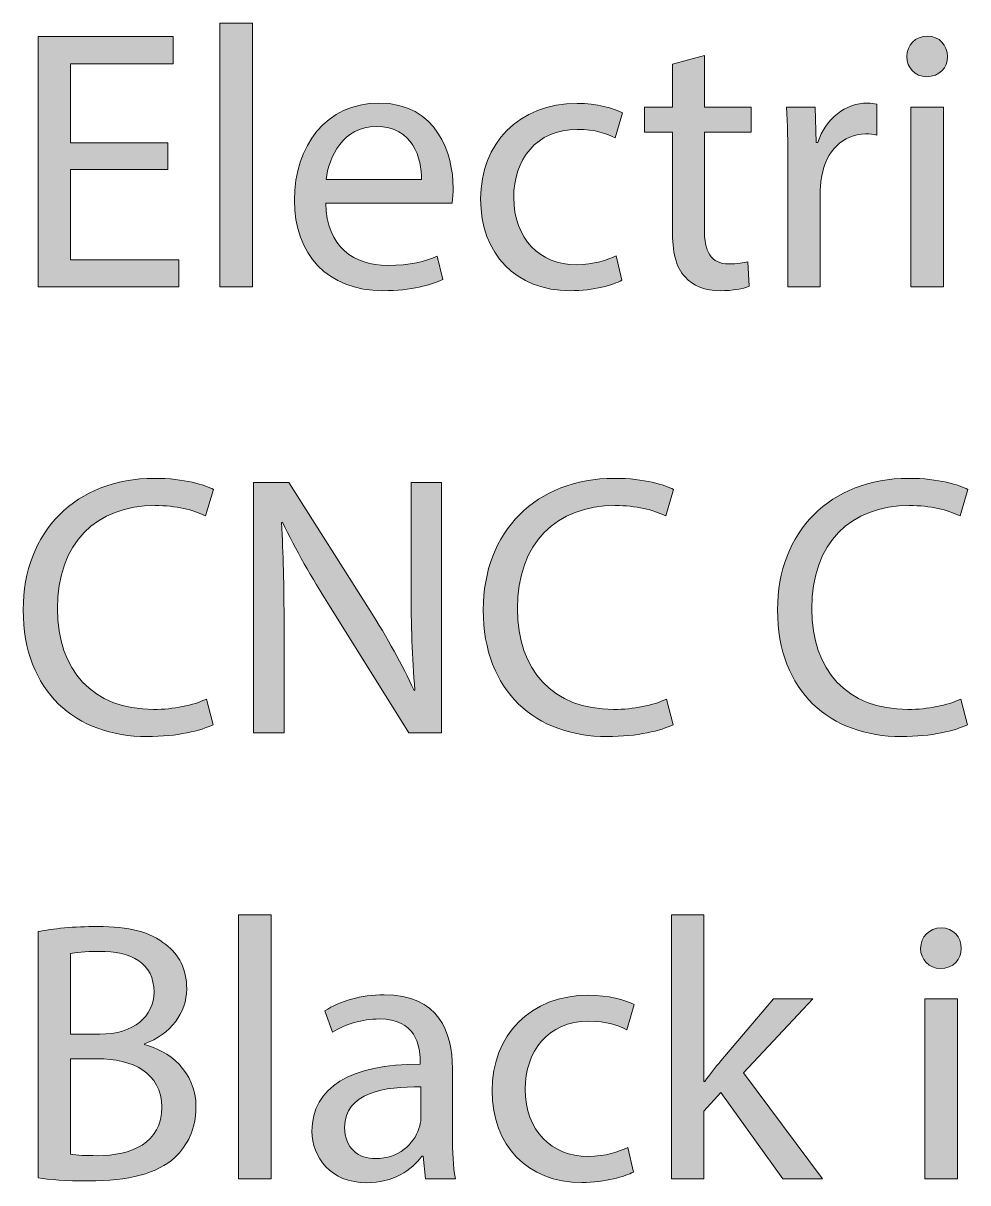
# Model space of a CAD drawing. Header units: inches. Extents: x -18.4 to 27.6, y -41.4 to 49.9.
# Drawn here: x -18.26 to -11.2, y 41.24 to 49.91 of the extents above; entities that cross this region are included whole.
import ezdxf

# ---------------------------------------------------------------- set-up
doc = ezdxf.new("R2010")
doc.units = ezdxf.units.IN
doc.header["$MEASUREMENT"] = 0
doc.layers.add('Notes', color=7, linetype='Continuous')

# ---------------------------------------------------------------- blocks, each defined once
blk = doc.blocks.new('block 2')
at = {"layer": 'Notes'}
h = blk.add_hatch(color=7, dxfattribs=at)
h.dxf.hatch_style = 2
h.paths.add_polyline_path([(-16.7938, 49.9092), (-16.5493, 49.9092), (-16.5493, 47.937), (-16.7938, 47.937)])
h = blk.add_hatch(color=7, dxfattribs=at)
h.dxf.hatch_style = 2
h.paths.add_polyline_path([(-17.1826, 48.8148), (-17.9104, 48.8148), (-17.9104, 48.1398), (-17.0993, 48.1398), (-17.0993, 47.937), (-18.1521, 47.937), (-18.1521, 49.8092), (-17.141, 49.8092), (-17.141, 49.6064), (-17.9104, 49.6064), (-17.9104, 49.0148), (-17.1826, 49.0148)])
h = blk.add_hatch(color=7, dxfattribs=at)
h.dxf.hatch_style = 2
edge = h.paths.add_edge_path()
edge.add_spline(control_points=[(-11.355, 49.6592), (-11.3522, 49.5759), (-11.4133, 49.5092), (-11.5106, 49.5092), (-11.5967, 49.5092), (-11.6578, 49.5759), (-11.6578, 49.6592), (-11.6578, 49.7453), (-11.5939, 49.812), (-11.505, 49.812), (-11.4133, 49.812), (-11.355, 49.7453), (-11.355, 49.6592)], knot_values=[0, 0, 0, 0, 1, 1, 1, 2, 2, 2, 3, 3, 3, 4, 4, 4, 4], degree=3, periodic=1)
h.paths.add_polyline_path([(-11.6272, 47.937), (-11.6272, 49.2814), (-11.3828, 49.2814), (-11.3828, 47.937)])
h = blk.add_hatch(color=7, dxfattribs=at)
h.dxf.hatch_style = 2
edge = h.paths.add_edge_path()
edge.add_spline(control_points=[(-13.1716, 49.6675), (-13.1716, 49.6675), (-13.1716, 49.2814), (-13.1716, 49.2814), (-13.1716, 49.2814), (-12.8216, 49.2814), (-12.8216, 49.2814), (-12.8216, 49.2814), (-12.8216, 49.0953), (-12.8216, 49.0953), (-12.8216, 49.0953), (-13.1716, 49.0953), (-13.1716, 49.0953), (-13.1716, 49.0953), (-13.1716, 48.3703), (-13.1716, 48.3703), (-13.1716, 48.2037), (-13.1244, 48.1092), (-12.9883, 48.1092), (-12.9244, 48.1092), (-12.8772, 48.1176), (-12.8466, 48.1259), (-12.8466, 48.1259), (-12.8355, 47.9426), (-12.8355, 47.9426), (-12.8827, 47.9231), (-12.9577, 47.9092), (-13.0522, 47.9092), (-13.1661, 47.9092), (-13.2577, 47.9453), (-13.3161, 48.012), (-13.3855, 48.0842), (-13.4105, 48.2037), (-13.4105, 48.362), (-13.4105, 48.362), (-13.4105, 49.0953), (-13.4105, 49.0953), (-13.4105, 49.0953), (-13.6188, 49.0953), (-13.6188, 49.0953), (-13.6188, 49.0953), (-13.6188, 49.2814), (-13.6188, 49.2814), (-13.6188, 49.2814), (-13.4105, 49.2814), (-13.4105, 49.2814), (-13.4105, 49.2814), (-13.4105, 49.6037), (-13.4105, 49.6037), (-13.4105, 49.6037), (-13.1716, 49.6675), (-13.1716, 49.6675)], knot_values=[0, 0, 0, 0, 1, 1, 1, 2, 2, 2, 3, 3, 3, 4, 4, 4, 5, 5, 5, 6, 6, 6, 7, 7, 7, 8, 8, 8, 9, 9, 9, 10, 10, 10, 11, 11, 11, 12, 12, 12, 13, 13, 13, 14, 14, 14, 15, 15, 15, 16, 16, 16, 17, 17, 17, 17], degree=3, periodic=1)
h = blk.add_hatch(color=7, dxfattribs=at)
h.dxf.hatch_style = 2
edge = h.paths.add_edge_path()
edge.add_spline(control_points=[(-16.0021, 48.5648), (-15.9966, 48.2342), (-15.7854, 48.0981), (-15.541, 48.0981), (-15.366, 48.0981), (-15.2605, 48.1287), (-15.1688, 48.1676), (-15.1688, 48.1676), (-15.1271, 47.9926), (-15.1271, 47.9926), (-15.2132, 47.9537), (-15.3605, 47.9092), (-15.5743, 47.9092), (-15.9882, 47.9092), (-16.2354, 48.1815), (-16.2354, 48.587), (-16.2354, 48.9925), (-15.9966, 49.312), (-15.6049, 49.312), (-15.166, 49.312), (-15.0494, 48.9259), (-15.0494, 48.6787), (-15.0494, 48.6287), (-15.0549, 48.5898), (-15.0577, 48.5648), (-15.0577, 48.5648), (-16.0021, 48.5648), (-16.0021, 48.5648)], knot_values=[0, 0, 0, 0, 1, 1, 1, 2, 2, 2, 3, 3, 3, 4, 4, 4, 5, 5, 5, 6, 6, 6, 7, 7, 7, 8, 8, 8, 9, 9, 9, 9], degree=3, periodic=1)
edge = h.paths.add_edge_path()
edge.add_spline(control_points=[(-15.2855, 48.7398), (-15.2827, 48.8953), (-15.3493, 49.137), (-15.6243, 49.137), (-15.8716, 49.137), (-15.9799, 48.9092), (-15.9993, 48.7398), (-15.9993, 48.7398), (-15.2855, 48.7398), (-15.2855, 48.7398)], knot_values=[0, 0, 0, 0, 1, 1, 1, 2, 2, 2, 3, 3, 3, 3], degree=3, periodic=1)
h = blk.add_hatch(color=7, dxfattribs=at)
h.dxf.hatch_style = 2
edge = h.paths.add_edge_path()
edge.add_spline(control_points=[(-13.7883, 47.987), (-13.8521, 47.9537), (-13.9938, 47.9092), (-14.1744, 47.9092), (-14.5799, 47.9092), (-14.8438, 48.1842), (-14.8438, 48.5953), (-14.8438, 49.0092), (-14.5605, 49.3092), (-14.1216, 49.3092), (-13.9771, 49.3092), (-13.8494, 49.2731), (-13.7827, 49.2398), (-13.7827, 49.2398), (-13.8383, 49.0509), (-13.8383, 49.0509), (-13.8966, 49.0842), (-13.9883, 49.1148), (-14.1216, 49.1148), (-14.4299, 49.1148), (-14.5966, 48.887), (-14.5966, 48.6064), (-14.5966, 48.2953), (-14.3966, 48.1037), (-14.1299, 48.1037), (-13.991, 48.1037), (-13.8994, 48.1398), (-13.8299, 48.1703), (-13.8299, 48.1703), (-13.7883, 47.987), (-13.7883, 47.987)], knot_values=[0, 0, 0, 0, 1, 1, 1, 2, 2, 2, 3, 3, 3, 4, 4, 4, 5, 5, 5, 6, 6, 6, 7, 7, 7, 8, 8, 8, 9, 9, 9, 10, 10, 10, 10], degree=3, periodic=1)
h = blk.add_hatch(color=7, dxfattribs=at)
h.dxf.hatch_style = 2
edge = h.paths.add_edge_path()
edge.add_spline(control_points=[(-12.5466, 48.862), (-12.5466, 49.0203), (-12.5494, 49.1564), (-12.5578, 49.2814), (-12.5578, 49.2814), (-12.3439, 49.2814), (-12.3439, 49.2814), (-12.3439, 49.2814), (-12.3355, 49.0176), (-12.3355, 49.0176), (-12.3355, 49.0176), (-12.3244, 49.0176), (-12.3244, 49.0176), (-12.2633, 49.1981), (-12.1161, 49.312), (-11.9522, 49.312), (-11.9244, 49.312), (-11.905, 49.3092), (-11.8828, 49.3037), (-11.8828, 49.3037), (-11.8828, 49.0731), (-11.8828, 49.0731), (-11.9078, 49.0787), (-11.9328, 49.0814), (-11.9661, 49.0814), (-12.1383, 49.0814), (-12.2605, 48.9509), (-12.2939, 48.7676), (-12.2994, 48.7342), (-12.305, 48.6953), (-12.305, 48.6537), (-12.305, 48.6537), (-12.305, 47.937), (-12.305, 47.937), (-12.305, 47.937), (-12.5466, 47.937), (-12.5466, 47.937), (-12.5466, 47.937), (-12.5466, 48.862), (-12.5466, 48.862)], knot_values=[0, 0, 0, 0, 1, 1, 1, 2, 2, 2, 3, 3, 3, 4, 4, 4, 5, 5, 5, 6, 6, 6, 7, 7, 7, 8, 8, 8, 9, 9, 9, 10, 10, 10, 11, 11, 11, 12, 12, 12, 13, 13, 13, 13], degree=3, periodic=1)
h = blk.add_hatch(color=7, dxfattribs=at)
h.dxf.hatch_style = 2
edge = h.paths.add_edge_path()
edge.add_spline(control_points=[(-16.8437, 44.6648), (-16.9326, 44.6203), (-17.1104, 44.5759), (-17.3382, 44.5759), (-17.866, 44.5759), (-18.2632, 44.9092), (-18.2632, 45.5231), (-18.2632, 46.1092), (-17.866, 46.5064), (-17.2854, 46.5064), (-17.0521, 46.5064), (-16.9049, 46.4564), (-16.841, 46.4231), (-16.841, 46.4231), (-16.8993, 46.2259), (-16.8993, 46.2259), (-16.991, 46.2703), (-17.1215, 46.3036), (-17.2771, 46.3036), (-17.716, 46.3036), (-18.0076, 46.0231), (-18.0076, 45.5314), (-18.0076, 45.0731), (-17.7437, 44.7787), (-17.2882, 44.7787), (-17.141, 44.7787), (-16.991, 44.8092), (-16.8937, 44.8564), (-16.8937, 44.8564), (-16.8437, 44.6648), (-16.8437, 44.6648)], knot_values=[0, 0, 0, 0, 1, 1, 1, 2, 2, 2, 3, 3, 3, 4, 4, 4, 5, 5, 5, 6, 6, 6, 7, 7, 7, 8, 8, 8, 9, 9, 9, 10, 10, 10, 10], degree=3, periodic=1)
h = blk.add_hatch(color=7, dxfattribs=at)
h.dxf.hatch_style = 2
edge = h.paths.add_edge_path()
edge.add_spline(control_points=[(-16.541, 44.6037), (-16.541, 44.6037), (-16.541, 46.4759), (-16.541, 46.4759), (-16.541, 46.4759), (-16.2771, 46.4759), (-16.2771, 46.4759), (-16.2771, 46.4759), (-15.6771, 45.5287), (-15.6771, 45.5287), (-15.5382, 45.3092), (-15.4299, 45.112), (-15.341, 44.9203), (-15.341, 44.9203), (-15.3354, 44.9231), (-15.3354, 44.9231), (-15.3577, 45.1731), (-15.3632, 45.4009), (-15.3632, 45.6925), (-15.3632, 45.6925), (-15.3632, 46.4759), (-15.3632, 46.4759), (-15.3632, 46.4759), (-15.1355, 46.4759), (-15.1355, 46.4759), (-15.1355, 46.4759), (-15.1355, 44.6037), (-15.1355, 44.6037), (-15.1355, 44.6037), (-15.3799, 44.6037), (-15.3799, 44.6037), (-15.3799, 44.6037), (-15.9743, 45.5537), (-15.9743, 45.5537), (-16.1049, 45.762), (-16.2299, 45.9759), (-16.3243, 46.1786), (-16.3243, 46.1786), (-16.3327, 46.1759), (-16.3327, 46.1759), (-16.3188, 45.9398), (-16.3132, 45.7148), (-16.3132, 45.4037), (-16.3132, 45.4037), (-16.3132, 44.6037), (-16.3132, 44.6037), (-16.3132, 44.6037), (-16.541, 44.6037), (-16.541, 44.6037)], knot_values=[0, 0, 0, 0, 1, 1, 1, 2, 2, 2, 3, 3, 3, 4, 4, 4, 5, 5, 5, 6, 6, 6, 7, 7, 7, 8, 8, 8, 9, 9, 9, 10, 10, 10, 11, 11, 11, 12, 12, 12, 13, 13, 13, 14, 14, 14, 15, 15, 15, 16, 16, 16, 16], degree=3, periodic=1)
h = blk.add_hatch(color=7, dxfattribs=at)
h.dxf.hatch_style = 2
edge = h.paths.add_edge_path()
edge.add_spline(control_points=[(-13.4049, 44.6648), (-13.4938, 44.6203), (-13.6716, 44.5759), (-13.8994, 44.5759), (-14.4271, 44.5759), (-14.8243, 44.9092), (-14.8243, 45.5231), (-14.8243, 46.1092), (-14.4271, 46.5064), (-13.8466, 46.5064), (-13.6133, 46.5064), (-13.466, 46.4564), (-13.4021, 46.4231), (-13.4021, 46.4231), (-13.4605, 46.2259), (-13.4605, 46.2259), (-13.5521, 46.2703), (-13.6827, 46.3036), (-13.8383, 46.3036), (-14.2771, 46.3036), (-14.5688, 46.0231), (-14.5688, 45.5314), (-14.5688, 45.0731), (-14.3049, 44.7787), (-13.8494, 44.7787), (-13.7021, 44.7787), (-13.5521, 44.8092), (-13.4549, 44.8564), (-13.4549, 44.8564), (-13.4049, 44.6648), (-13.4049, 44.6648)], knot_values=[0, 0, 0, 0, 1, 1, 1, 2, 2, 2, 3, 3, 3, 4, 4, 4, 5, 5, 5, 6, 6, 6, 7, 7, 7, 8, 8, 8, 9, 9, 9, 10, 10, 10, 10], degree=3, periodic=1)
h = blk.add_hatch(color=7, dxfattribs=at)
h.dxf.hatch_style = 2
edge = h.paths.add_edge_path()
edge.add_spline(control_points=[(-11.205, 44.6648), (-11.2939, 44.6203), (-11.4717, 44.5759), (-11.6994, 44.5759), (-12.2272, 44.5759), (-12.6244, 44.9092), (-12.6244, 45.5231), (-12.6244, 46.1092), (-12.2272, 46.5064), (-11.6466, 46.5064), (-11.4133, 46.5064), (-11.2661, 46.4564), (-11.2022, 46.4231), (-11.2022, 46.4231), (-11.2605, 46.2259), (-11.2605, 46.2259), (-11.3522, 46.2703), (-11.4828, 46.3036), (-11.6383, 46.3036), (-12.0772, 46.3036), (-12.3689, 46.0231), (-12.3689, 45.5314), (-12.3689, 45.0731), (-12.105, 44.7787), (-11.6494, 44.7787), (-11.5022, 44.7787), (-11.3522, 44.8092), (-11.255, 44.8564), (-11.255, 44.8564), (-11.205, 44.6648), (-11.205, 44.6648)], knot_values=[0, 0, 0, 0, 1, 1, 1, 2, 2, 2, 3, 3, 3, 4, 4, 4, 5, 5, 5, 6, 6, 6, 7, 7, 7, 8, 8, 8, 9, 9, 9, 10, 10, 10, 10], degree=3, periodic=1)
h = blk.add_hatch(color=7, dxfattribs=at)
h.dxf.hatch_style = 2
h.paths.add_polyline_path([(-16.6549, 43.2425), (-16.4104, 43.2425), (-16.4104, 41.2703), (-16.6549, 41.2703)])
h = blk.add_hatch(color=7, dxfattribs=at)
h.dxf.hatch_style = 2
edge = h.paths.add_edge_path()
edge.add_spline(control_points=[(-13.1743, 41.9981), (-13.1743, 41.9981), (-13.1688, 41.9981), (-13.1688, 41.9981), (-13.1355, 42.0453), (-13.0882, 42.1037), (-13.0494, 42.1509), (-13.0494, 42.1509), (-12.6549, 42.6148), (-12.6549, 42.6148), (-12.6549, 42.6148), (-12.3605, 42.6148), (-12.3605, 42.6148), (-12.3605, 42.6148), (-12.8799, 42.062), (-12.8799, 42.062), (-12.8799, 42.062), (-12.2882, 41.2703), (-12.2882, 41.2703), (-12.2882, 41.2703), (-12.5855, 41.2703), (-12.5855, 41.2703), (-12.5855, 41.2703), (-13.0494, 41.9148), (-13.0494, 41.9148), (-13.0494, 41.9148), (-13.1743, 41.7759), (-13.1743, 41.7759), (-13.1743, 41.7759), (-13.1743, 41.2703), (-13.1743, 41.2703), (-13.1743, 41.2703), (-13.416, 41.2703), (-13.416, 41.2703), (-13.416, 41.2703), (-13.416, 43.2425), (-13.416, 43.2425), (-13.416, 43.2425), (-13.1743, 43.2425), (-13.1743, 43.2425), (-13.1743, 43.2425), (-13.1743, 41.9981), (-13.1743, 41.9981)], knot_values=[0, 0, 0, 0, 1, 1, 1, 2, 2, 2, 3, 3, 3, 4, 4, 4, 5, 5, 5, 6, 6, 6, 7, 7, 7, 8, 8, 8, 9, 9, 9, 10, 10, 10, 11, 11, 11, 12, 12, 12, 13, 13, 13, 14, 14, 14, 14], degree=3, periodic=1)
h = blk.add_hatch(color=7, dxfattribs=at)
h.dxf.hatch_style = 2
edge = h.paths.add_edge_path()
edge.add_spline(control_points=[(-18.1521, 43.1175), (-18.0465, 43.1398), (-17.8798, 43.1564), (-17.7104, 43.1564), (-17.4687, 43.1564), (-17.3132, 43.1148), (-17.1965, 43.0203), (-17.0993, 42.9481), (-17.041, 42.837), (-17.041, 42.6898), (-17.041, 42.5092), (-17.1604, 42.3509), (-17.3576, 42.2787), (-17.3576, 42.2787), (-17.3576, 42.2731), (-17.3576, 42.2731), (-17.1799, 42.2287), (-16.9715, 42.0814), (-16.9715, 41.8037), (-16.9715, 41.6426), (-17.0354, 41.5203), (-17.1298, 41.4287), (-17.2604, 41.3092), (-17.4715, 41.2537), (-17.7771, 41.2537), (-17.9437, 41.2537), (-18.0715, 41.2648), (-18.1521, 41.2759), (-18.1521, 41.2759), (-18.1521, 43.1175), (-18.1521, 43.1175)], knot_values=[0, 0, 0, 0, 1, 1, 1, 2, 2, 2, 3, 3, 3, 4, 4, 4, 5, 5, 5, 6, 6, 6, 7, 7, 7, 8, 8, 8, 9, 9, 9, 10, 10, 10, 10], degree=3, periodic=1)
edge = h.paths.add_edge_path()
edge.add_spline(control_points=[(-17.9104, 42.3509), (-17.9104, 42.3509), (-17.691, 42.3509), (-17.691, 42.3509), (-17.4354, 42.3509), (-17.2854, 42.4842), (-17.2854, 42.6648), (-17.2854, 42.8842), (-17.4521, 42.9703), (-17.6965, 42.9703), (-17.8076, 42.9703), (-17.8715, 42.962), (-17.9104, 42.9536), (-17.9104, 42.9536), (-17.9104, 42.3509), (-17.9104, 42.3509)], knot_values=[0, 0, 0, 0, 1, 1, 1, 2, 2, 2, 3, 3, 3, 4, 4, 4, 5, 5, 5, 5], degree=3, periodic=1)
edge = h.paths.add_edge_path()
edge.add_spline(control_points=[(-17.9104, 41.4537), (-17.8632, 41.4453), (-17.7937, 41.4426), (-17.7076, 41.4426), (-17.4576, 41.4426), (-17.2271, 41.5342), (-17.2271, 41.8064), (-17.2271, 42.062), (-17.4465, 42.1675), (-17.7104, 42.1675), (-17.7104, 42.1675), (-17.9104, 42.1675), (-17.9104, 42.1675), (-17.9104, 42.1675), (-17.9104, 41.4537), (-17.9104, 41.4537)], knot_values=[0, 0, 0, 0, 1, 1, 1, 2, 2, 2, 3, 3, 3, 4, 4, 4, 5, 5, 5, 5], degree=3, periodic=1)
h = blk.add_hatch(color=7, dxfattribs=at)
h.dxf.hatch_style = 2
edge = h.paths.add_edge_path()
edge.add_spline(control_points=[(-11.2522, 42.9925), (-11.2494, 42.9092), (-11.3105, 42.8425), (-11.4077, 42.8425), (-11.4938, 42.8425), (-11.5549, 42.9092), (-11.5549, 42.9925), (-11.5549, 43.0786), (-11.4911, 43.1453), (-11.4022, 43.1453), (-11.3105, 43.1453), (-11.2522, 43.0786), (-11.2522, 42.9925)], knot_values=[0, 0, 0, 0, 1, 1, 1, 2, 2, 2, 3, 3, 3, 4, 4, 4, 4], degree=3, periodic=1)
h.paths.add_polyline_path([(-11.5244, 41.2703), (-11.5244, 42.6148), (-11.2799, 42.6148), (-11.2799, 41.2703)])
h = blk.add_hatch(color=7, dxfattribs=at)
h.dxf.hatch_style = 2
edge = h.paths.add_edge_path()
edge.add_spline(control_points=[(-15.2549, 41.2703), (-15.2549, 41.2703), (-15.2743, 41.4398), (-15.2743, 41.4398), (-15.2743, 41.4398), (-15.2827, 41.4398), (-15.2827, 41.4398), (-15.3577, 41.3342), (-15.5021, 41.2398), (-15.6938, 41.2398), (-15.966, 41.2398), (-16.1049, 41.4315), (-16.1049, 41.6259), (-16.1049, 41.9509), (-15.816, 42.1287), (-15.2966, 42.1259), (-15.2966, 42.1259), (-15.2966, 42.1537), (-15.2966, 42.1537), (-15.2966, 42.2648), (-15.3271, 42.4648), (-15.6021, 42.4648), (-15.7271, 42.4648), (-15.8577, 42.4259), (-15.9521, 42.3648), (-15.9521, 42.3648), (-16.0077, 42.5259), (-16.0077, 42.5259), (-15.8965, 42.5981), (-15.7354, 42.6453), (-15.566, 42.6453), (-15.1549, 42.6453), (-15.0549, 42.3648), (-15.0549, 42.0953), (-15.0549, 42.0953), (-15.0549, 41.5926), (-15.0549, 41.5926), (-15.0549, 41.4759), (-15.0493, 41.362), (-15.0327, 41.2703), (-15.0327, 41.2703), (-15.2549, 41.2703), (-15.2549, 41.2703)], knot_values=[0, 0, 0, 0, 1, 1, 1, 2, 2, 2, 3, 3, 3, 4, 4, 4, 5, 5, 5, 6, 6, 6, 7, 7, 7, 8, 8, 8, 9, 9, 9, 10, 10, 10, 11, 11, 11, 12, 12, 12, 13, 13, 13, 14, 14, 14, 14], degree=3, periodic=1)
edge = h.paths.add_edge_path()
edge.add_spline(control_points=[(-15.291, 41.9564), (-15.5577, 41.962), (-15.8604, 41.9148), (-15.8604, 41.6537), (-15.8604, 41.4953), (-15.7549, 41.4203), (-15.6299, 41.4203), (-15.4549, 41.4203), (-15.3438, 41.5314), (-15.3049, 41.6453), (-15.2966, 41.6703), (-15.291, 41.6981), (-15.291, 41.7231), (-15.291, 41.7231), (-15.291, 41.9564), (-15.291, 41.9564)], knot_values=[0, 0, 0, 0, 1, 1, 1, 2, 2, 2, 3, 3, 3, 4, 4, 4, 5, 5, 5, 5], degree=3, periodic=1)
h = blk.add_hatch(color=7, dxfattribs=at)
h.dxf.hatch_style = 2
edge = h.paths.add_edge_path()
edge.add_spline(control_points=[(-13.7021, 41.3203), (-13.766, 41.287), (-13.9077, 41.2426), (-14.0882, 41.2426), (-14.4938, 41.2426), (-14.7577, 41.5176), (-14.7577, 41.9287), (-14.7577, 42.3425), (-14.4743, 42.6425), (-14.0355, 42.6425), (-13.891, 42.6425), (-13.7632, 42.6064), (-13.6966, 42.5731), (-13.6966, 42.5731), (-13.7521, 42.3842), (-13.7521, 42.3842), (-13.8105, 42.4175), (-13.9021, 42.4481), (-14.0355, 42.4481), (-14.3438, 42.4481), (-14.5105, 42.2203), (-14.5105, 41.9398), (-14.5105, 41.6287), (-14.3105, 41.437), (-14.0438, 41.437), (-13.9049, 41.437), (-13.8132, 41.4731), (-13.7438, 41.5037), (-13.7438, 41.5037), (-13.7021, 41.3203), (-13.7021, 41.3203)], knot_values=[0, 0, 0, 0, 1, 1, 1, 2, 2, 2, 3, 3, 3, 4, 4, 4, 5, 5, 5, 6, 6, 6, 7, 7, 7, 8, 8, 8, 9, 9, 9, 10, 10, 10, 10], degree=3, periodic=1)
at = {"layer": 'Notes', "lineweight": 0}
for points in [[(-16.7938, 49.9092), (-16.5493, 49.9092), (-16.5493, 47.937), (-16.7938, 47.937), (-16.7938, 49.9092)], [(-17.1826, 48.8148), (-17.9104, 48.8148), (-17.9104, 48.1398), (-17.0993, 48.1398), (-17.0993, 47.937), (-18.1521, 47.937), (-18.1521, 49.8092), (-17.141, 49.8092), (-17.141, 49.6064), (-17.9104, 49.6064), (-17.9104, 49.0148), (-17.1826, 49.0148), (-17.1826, 48.8148)], [(-11.6272, 47.937), (-11.6272, 49.2814), (-11.3828, 49.2814), (-11.3828, 47.937), (-11.6272, 47.937)], [(-16.6549, 43.2425), (-16.4104, 43.2425), (-16.4104, 41.2703), (-16.6549, 41.2703), (-16.6549, 43.2425)], [(-11.5244, 41.2703), (-11.5244, 42.6148), (-11.2799, 42.6148), (-11.2799, 41.2703), (-11.5244, 41.2703)]]:
    blk.add_lwpolyline(points, dxfattribs=at)
for points, knots in [([(-11.355, 49.6592), (-11.3522, 49.5759), (-11.4133, 49.5092), (-11.5106, 49.5092), (-11.5967, 49.5092), (-11.6578, 49.5759), (-11.6578, 49.6592), (-11.6578, 49.7453), (-11.5939, 49.812), (-11.505, 49.812), (-11.4133, 49.812), (-11.355, 49.7453), (-11.355, 49.6592)], [0, 0, 0, 0, 1, 1, 1, 2, 2, 2, 3, 3, 3, 4, 4, 4, 4]), ([(-13.1716, 49.6675), (-13.1716, 49.6675), (-13.1716, 49.2814), (-13.1716, 49.2814), (-13.1716, 49.2814), (-12.8216, 49.2814), (-12.8216, 49.2814), (-12.8216, 49.2814), (-12.8216, 49.0953), (-12.8216, 49.0953), (-12.8216, 49.0953), (-13.1716, 49.0953), (-13.1716, 49.0953), (-13.1716, 49.0953), (-13.1716, 48.3703), (-13.1716, 48.3703), (-13.1716, 48.2037), (-13.1244, 48.1092), (-12.9883, 48.1092), (-12.9244, 48.1092), (-12.8772, 48.1176), (-12.8466, 48.1259), (-12.8466, 48.1259), (-12.8355, 47.9426), (-12.8355, 47.9426), (-12.8827, 47.9231), (-12.9577, 47.9092), (-13.0522, 47.9092), (-13.1661, 47.9092), (-13.2577, 47.9453), (-13.3161, 48.012), (-13.3855, 48.0842), (-13.4105, 48.2037), (-13.4105, 48.362), (-13.4105, 48.362), (-13.4105, 49.0953), (-13.4105, 49.0953), (-13.4105, 49.0953), (-13.6188, 49.0953), (-13.6188, 49.0953), (-13.6188, 49.0953), (-13.6188, 49.2814), (-13.6188, 49.2814), (-13.6188, 49.2814), (-13.4105, 49.2814), (-13.4105, 49.2814), (-13.4105, 49.2814), (-13.4105, 49.6037), (-13.4105, 49.6037), (-13.4105, 49.6037), (-13.1716, 49.6675), (-13.1716, 49.6675)], [0, 0, 0, 0, 1, 1, 1, 2, 2, 2, 3, 3, 3, 4, 4, 4, 5, 5, 5, 6, 6, 6, 7, 7, 7, 8, 8, 8, 9, 9, 9, 10, 10, 10, 11, 11, 11, 12, 12, 12, 13, 13, 13, 14, 14, 14, 15, 15, 15, 16, 16, 16, 17, 17, 17, 17]), ([(-16.0021, 48.5648), (-15.9966, 48.2342), (-15.7854, 48.0981), (-15.541, 48.0981), (-15.366, 48.0981), (-15.2605, 48.1287), (-15.1688, 48.1676), (-15.1688, 48.1676), (-15.1271, 47.9926), (-15.1271, 47.9926), (-15.2132, 47.9537), (-15.3605, 47.9092), (-15.5743, 47.9092), (-15.9882, 47.9092), (-16.2354, 48.1815), (-16.2354, 48.587), (-16.2354, 48.9925), (-15.9966, 49.312), (-15.6049, 49.312), (-15.166, 49.312), (-15.0494, 48.9259), (-15.0494, 48.6787), (-15.0494, 48.6287), (-15.0549, 48.5898), (-15.0577, 48.5648), (-15.0577, 48.5648), (-16.0021, 48.5648), (-16.0021, 48.5648)], [0, 0, 0, 0, 1, 1, 1, 2, 2, 2, 3, 3, 3, 4, 4, 4, 5, 5, 5, 6, 6, 6, 7, 7, 7, 8, 8, 8, 9, 9, 9, 9]), ([(-13.7883, 47.987), (-13.8521, 47.9537), (-13.9938, 47.9092), (-14.1744, 47.9092), (-14.5799, 47.9092), (-14.8438, 48.1842), (-14.8438, 48.5953), (-14.8438, 49.0092), (-14.5605, 49.3092), (-14.1216, 49.3092), (-13.9771, 49.3092), (-13.8494, 49.2731), (-13.7827, 49.2398), (-13.7827, 49.2398), (-13.8383, 49.0509), (-13.8383, 49.0509), (-13.8966, 49.0842), (-13.9883, 49.1148), (-14.1216, 49.1148), (-14.4299, 49.1148), (-14.5966, 48.887), (-14.5966, 48.6064), (-14.5966, 48.2953), (-14.3966, 48.1037), (-14.1299, 48.1037), (-13.991, 48.1037), (-13.8994, 48.1398), (-13.8299, 48.1703), (-13.8299, 48.1703), (-13.7883, 47.987), (-13.7883, 47.987)], [0, 0, 0, 0, 1, 1, 1, 2, 2, 2, 3, 3, 3, 4, 4, 4, 5, 5, 5, 6, 6, 6, 7, 7, 7, 8, 8, 8, 9, 9, 9, 10, 10, 10, 10]), ([(-12.5466, 48.862), (-12.5466, 49.0203), (-12.5494, 49.1564), (-12.5578, 49.2814), (-12.5578, 49.2814), (-12.3439, 49.2814), (-12.3439, 49.2814), (-12.3439, 49.2814), (-12.3355, 49.0176), (-12.3355, 49.0176), (-12.3355, 49.0176), (-12.3244, 49.0176), (-12.3244, 49.0176), (-12.2633, 49.1981), (-12.1161, 49.312), (-11.9522, 49.312), (-11.9244, 49.312), (-11.905, 49.3092), (-11.8828, 49.3037), (-11.8828, 49.3037), (-11.8828, 49.0731), (-11.8828, 49.0731), (-11.9078, 49.0787), (-11.9328, 49.0814), (-11.9661, 49.0814), (-12.1383, 49.0814), (-12.2605, 48.9509), (-12.2939, 48.7676), (-12.2994, 48.7342), (-12.305, 48.6953), (-12.305, 48.6537), (-12.305, 48.6537), (-12.305, 47.937), (-12.305, 47.937), (-12.305, 47.937), (-12.5466, 47.937), (-12.5466, 47.937), (-12.5466, 47.937), (-12.5466, 48.862), (-12.5466, 48.862)], [0, 0, 0, 0, 1, 1, 1, 2, 2, 2, 3, 3, 3, 4, 4, 4, 5, 5, 5, 6, 6, 6, 7, 7, 7, 8, 8, 8, 9, 9, 9, 10, 10, 10, 11, 11, 11, 12, 12, 12, 13, 13, 13, 13]), ([(-15.2855, 48.7398), (-15.2827, 48.8953), (-15.3493, 49.137), (-15.6243, 49.137), (-15.8716, 49.137), (-15.9799, 48.9092), (-15.9993, 48.7398), (-15.9993, 48.7398), (-15.2855, 48.7398), (-15.2855, 48.7398)], [0, 0, 0, 0, 1, 1, 1, 2, 2, 2, 3, 3, 3, 3]), ([(-16.8437, 44.6648), (-16.9326, 44.6203), (-17.1104, 44.5759), (-17.3382, 44.5759), (-17.866, 44.5759), (-18.2632, 44.9092), (-18.2632, 45.5231), (-18.2632, 46.1092), (-17.866, 46.5064), (-17.2854, 46.5064), (-17.0521, 46.5064), (-16.9049, 46.4564), (-16.841, 46.4231), (-16.841, 46.4231), (-16.8993, 46.2259), (-16.8993, 46.2259), (-16.991, 46.2703), (-17.1215, 46.3036), (-17.2771, 46.3036), (-17.716, 46.3036), (-18.0076, 46.0231), (-18.0076, 45.5314), (-18.0076, 45.0731), (-17.7437, 44.7787), (-17.2882, 44.7787), (-17.141, 44.7787), (-16.991, 44.8092), (-16.8937, 44.8564), (-16.8937, 44.8564), (-16.8437, 44.6648), (-16.8437, 44.6648)], [0, 0, 0, 0, 1, 1, 1, 2, 2, 2, 3, 3, 3, 4, 4, 4, 5, 5, 5, 6, 6, 6, 7, 7, 7, 8, 8, 8, 9, 9, 9, 10, 10, 10, 10]), ([(-16.541, 44.6037), (-16.541, 44.6037), (-16.541, 46.4759), (-16.541, 46.4759), (-16.541, 46.4759), (-16.2771, 46.4759), (-16.2771, 46.4759), (-16.2771, 46.4759), (-15.6771, 45.5287), (-15.6771, 45.5287), (-15.5382, 45.3092), (-15.4299, 45.112), (-15.341, 44.9203), (-15.341, 44.9203), (-15.3354, 44.9231), (-15.3354, 44.9231), (-15.3577, 45.1731), (-15.3632, 45.4009), (-15.3632, 45.6925), (-15.3632, 45.6925), (-15.3632, 46.4759), (-15.3632, 46.4759), (-15.3632, 46.4759), (-15.1355, 46.4759), (-15.1355, 46.4759), (-15.1355, 46.4759), (-15.1355, 44.6037), (-15.1355, 44.6037), (-15.1355, 44.6037), (-15.3799, 44.6037), (-15.3799, 44.6037), (-15.3799, 44.6037), (-15.9743, 45.5537), (-15.9743, 45.5537), (-16.1049, 45.762), (-16.2299, 45.9759), (-16.3243, 46.1786), (-16.3243, 46.1786), (-16.3327, 46.1759), (-16.3327, 46.1759), (-16.3188, 45.9398), (-16.3132, 45.7148), (-16.3132, 45.4037), (-16.3132, 45.4037), (-16.3132, 44.6037), (-16.3132, 44.6037), (-16.3132, 44.6037), (-16.541, 44.6037), (-16.541, 44.6037)], [0, 0, 0, 0, 1, 1, 1, 2, 2, 2, 3, 3, 3, 4, 4, 4, 5, 5, 5, 6, 6, 6, 7, 7, 7, 8, 8, 8, 9, 9, 9, 10, 10, 10, 11, 11, 11, 12, 12, 12, 13, 13, 13, 14, 14, 14, 15, 15, 15, 16, 16, 16, 16]), ([(-13.4049, 44.6648), (-13.4938, 44.6203), (-13.6716, 44.5759), (-13.8994, 44.5759), (-14.4271, 44.5759), (-14.8243, 44.9092), (-14.8243, 45.5231), (-14.8243, 46.1092), (-14.4271, 46.5064), (-13.8466, 46.5064), (-13.6133, 46.5064), (-13.466, 46.4564), (-13.4021, 46.4231), (-13.4021, 46.4231), (-13.4605, 46.2259), (-13.4605, 46.2259), (-13.5521, 46.2703), (-13.6827, 46.3036), (-13.8383, 46.3036), (-14.2771, 46.3036), (-14.5688, 46.0231), (-14.5688, 45.5314), (-14.5688, 45.0731), (-14.3049, 44.7787), (-13.8494, 44.7787), (-13.7021, 44.7787), (-13.5521, 44.8092), (-13.4549, 44.8564), (-13.4549, 44.8564), (-13.4049, 44.6648), (-13.4049, 44.6648)], [0, 0, 0, 0, 1, 1, 1, 2, 2, 2, 3, 3, 3, 4, 4, 4, 5, 5, 5, 6, 6, 6, 7, 7, 7, 8, 8, 8, 9, 9, 9, 10, 10, 10, 10]), ([(-11.205, 44.6648), (-11.2939, 44.6203), (-11.4717, 44.5759), (-11.6994, 44.5759), (-12.2272, 44.5759), (-12.6244, 44.9092), (-12.6244, 45.5231), (-12.6244, 46.1092), (-12.2272, 46.5064), (-11.6466, 46.5064), (-11.4133, 46.5064), (-11.2661, 46.4564), (-11.2022, 46.4231), (-11.2022, 46.4231), (-11.2605, 46.2259), (-11.2605, 46.2259), (-11.3522, 46.2703), (-11.4828, 46.3036), (-11.6383, 46.3036), (-12.0772, 46.3036), (-12.3689, 46.0231), (-12.3689, 45.5314), (-12.3689, 45.0731), (-12.105, 44.7787), (-11.6494, 44.7787), (-11.5022, 44.7787), (-11.3522, 44.8092), (-11.255, 44.8564), (-11.255, 44.8564), (-11.205, 44.6648), (-11.205, 44.6648)], [0, 0, 0, 0, 1, 1, 1, 2, 2, 2, 3, 3, 3, 4, 4, 4, 5, 5, 5, 6, 6, 6, 7, 7, 7, 8, 8, 8, 9, 9, 9, 10, 10, 10, 10]), ([(-13.1743, 41.9981), (-13.1743, 41.9981), (-13.1688, 41.9981), (-13.1688, 41.9981), (-13.1355, 42.0453), (-13.0882, 42.1037), (-13.0494, 42.1509), (-13.0494, 42.1509), (-12.6549, 42.6148), (-12.6549, 42.6148), (-12.6549, 42.6148), (-12.3605, 42.6148), (-12.3605, 42.6148), (-12.3605, 42.6148), (-12.8799, 42.062), (-12.8799, 42.062), (-12.8799, 42.062), (-12.2882, 41.2703), (-12.2882, 41.2703), (-12.2882, 41.2703), (-12.5855, 41.2703), (-12.5855, 41.2703), (-12.5855, 41.2703), (-13.0494, 41.9148), (-13.0494, 41.9148), (-13.0494, 41.9148), (-13.1743, 41.7759), (-13.1743, 41.7759), (-13.1743, 41.7759), (-13.1743, 41.2703), (-13.1743, 41.2703), (-13.1743, 41.2703), (-13.416, 41.2703), (-13.416, 41.2703), (-13.416, 41.2703), (-13.416, 43.2425), (-13.416, 43.2425), (-13.416, 43.2425), (-13.1743, 43.2425), (-13.1743, 43.2425), (-13.1743, 43.2425), (-13.1743, 41.9981), (-13.1743, 41.9981)], [0, 0, 0, 0, 1, 1, 1, 2, 2, 2, 3, 3, 3, 4, 4, 4, 5, 5, 5, 6, 6, 6, 7, 7, 7, 8, 8, 8, 9, 9, 9, 10, 10, 10, 11, 11, 11, 12, 12, 12, 13, 13, 13, 14, 14, 14, 14]), ([(-18.1521, 43.1175), (-18.0465, 43.1398), (-17.8798, 43.1564), (-17.7104, 43.1564), (-17.4687, 43.1564), (-17.3132, 43.1148), (-17.1965, 43.0203), (-17.0993, 42.9481), (-17.041, 42.837), (-17.041, 42.6898), (-17.041, 42.5092), (-17.1604, 42.3509), (-17.3576, 42.2787), (-17.3576, 42.2787), (-17.3576, 42.2731), (-17.3576, 42.2731), (-17.1799, 42.2287), (-16.9715, 42.0814), (-16.9715, 41.8037), (-16.9715, 41.6426), (-17.0354, 41.5203), (-17.1298, 41.4287), (-17.2604, 41.3092), (-17.4715, 41.2537), (-17.7771, 41.2537), (-17.9437, 41.2537), (-18.0715, 41.2648), (-18.1521, 41.2759), (-18.1521, 41.2759), (-18.1521, 43.1175), (-18.1521, 43.1175)], [0, 0, 0, 0, 1, 1, 1, 2, 2, 2, 3, 3, 3, 4, 4, 4, 5, 5, 5, 6, 6, 6, 7, 7, 7, 8, 8, 8, 9, 9, 9, 10, 10, 10, 10]), ([(-11.2522, 42.9925), (-11.2494, 42.9092), (-11.3105, 42.8425), (-11.4077, 42.8425), (-11.4938, 42.8425), (-11.5549, 42.9092), (-11.5549, 42.9925), (-11.5549, 43.0786), (-11.4911, 43.1453), (-11.4022, 43.1453), (-11.3105, 43.1453), (-11.2522, 43.0786), (-11.2522, 42.9925)], [0, 0, 0, 0, 1, 1, 1, 2, 2, 2, 3, 3, 3, 4, 4, 4, 4]), ([(-17.9104, 42.3509), (-17.9104, 42.3509), (-17.691, 42.3509), (-17.691, 42.3509), (-17.4354, 42.3509), (-17.2854, 42.4842), (-17.2854, 42.6648), (-17.2854, 42.8842), (-17.4521, 42.9703), (-17.6965, 42.9703), (-17.8076, 42.9703), (-17.8715, 42.962), (-17.9104, 42.9536), (-17.9104, 42.9536), (-17.9104, 42.3509), (-17.9104, 42.3509)], [0, 0, 0, 0, 1, 1, 1, 2, 2, 2, 3, 3, 3, 4, 4, 4, 5, 5, 5, 5]), ([(-15.2549, 41.2703), (-15.2549, 41.2703), (-15.2743, 41.4398), (-15.2743, 41.4398), (-15.2743, 41.4398), (-15.2827, 41.4398), (-15.2827, 41.4398), (-15.3577, 41.3342), (-15.5021, 41.2398), (-15.6938, 41.2398), (-15.966, 41.2398), (-16.1049, 41.4315), (-16.1049, 41.6259), (-16.1049, 41.9509), (-15.816, 42.1287), (-15.2966, 42.1259), (-15.2966, 42.1259), (-15.2966, 42.1537), (-15.2966, 42.1537), (-15.2966, 42.2648), (-15.3271, 42.4648), (-15.6021, 42.4648), (-15.7271, 42.4648), (-15.8577, 42.4259), (-15.9521, 42.3648), (-15.9521, 42.3648), (-16.0077, 42.5259), (-16.0077, 42.5259), (-15.8965, 42.5981), (-15.7354, 42.6453), (-15.566, 42.6453), (-15.1549, 42.6453), (-15.0549, 42.3648), (-15.0549, 42.0953), (-15.0549, 42.0953), (-15.0549, 41.5926), (-15.0549, 41.5926), (-15.0549, 41.4759), (-15.0493, 41.362), (-15.0327, 41.2703), (-15.0327, 41.2703), (-15.2549, 41.2703), (-15.2549, 41.2703)], [0, 0, 0, 0, 1, 1, 1, 2, 2, 2, 3, 3, 3, 4, 4, 4, 5, 5, 5, 6, 6, 6, 7, 7, 7, 8, 8, 8, 9, 9, 9, 10, 10, 10, 11, 11, 11, 12, 12, 12, 13, 13, 13, 14, 14, 14, 14]), ([(-13.7021, 41.3203), (-13.766, 41.287), (-13.9077, 41.2426), (-14.0882, 41.2426), (-14.4938, 41.2426), (-14.7577, 41.5176), (-14.7577, 41.9287), (-14.7577, 42.3425), (-14.4743, 42.6425), (-14.0355, 42.6425), (-13.891, 42.6425), (-13.7632, 42.6064), (-13.6966, 42.5731), (-13.6966, 42.5731), (-13.7521, 42.3842), (-13.7521, 42.3842), (-13.8105, 42.4175), (-13.9021, 42.4481), (-14.0355, 42.4481), (-14.3438, 42.4481), (-14.5105, 42.2203), (-14.5105, 41.9398), (-14.5105, 41.6287), (-14.3105, 41.437), (-14.0438, 41.437), (-13.9049, 41.437), (-13.8132, 41.4731), (-13.7438, 41.5037), (-13.7438, 41.5037), (-13.7021, 41.3203), (-13.7021, 41.3203)], [0, 0, 0, 0, 1, 1, 1, 2, 2, 2, 3, 3, 3, 4, 4, 4, 5, 5, 5, 6, 6, 6, 7, 7, 7, 8, 8, 8, 9, 9, 9, 10, 10, 10, 10]), ([(-17.9104, 41.4537), (-17.8632, 41.4453), (-17.7937, 41.4426), (-17.7076, 41.4426), (-17.4576, 41.4426), (-17.2271, 41.5342), (-17.2271, 41.8064), (-17.2271, 42.062), (-17.4465, 42.1675), (-17.7104, 42.1675), (-17.7104, 42.1675), (-17.9104, 42.1675), (-17.9104, 42.1675), (-17.9104, 42.1675), (-17.9104, 41.4537), (-17.9104, 41.4537)], [0, 0, 0, 0, 1, 1, 1, 2, 2, 2, 3, 3, 3, 4, 4, 4, 5, 5, 5, 5]), ([(-15.291, 41.9564), (-15.5577, 41.962), (-15.8604, 41.9148), (-15.8604, 41.6537), (-15.8604, 41.4953), (-15.7549, 41.4203), (-15.6299, 41.4203), (-15.4549, 41.4203), (-15.3438, 41.5314), (-15.3049, 41.6453), (-15.2966, 41.6703), (-15.291, 41.6981), (-15.291, 41.7231), (-15.291, 41.7231), (-15.291, 41.9564), (-15.291, 41.9564)], [0, 0, 0, 0, 1, 1, 1, 2, 2, 2, 3, 3, 3, 4, 4, 4, 5, 5, 5, 5])]:
    blk.add_open_spline(points, degree=3, knots=knots, dxfattribs=at)

msp = doc.modelspace()

# ---------------------------------------------------------------- block references
at = {"layer": 'Notes'}
msp.add_blockref('block 2', (0, 0), dxfattribs=at)

doc.saveas('drawing.dxf')
